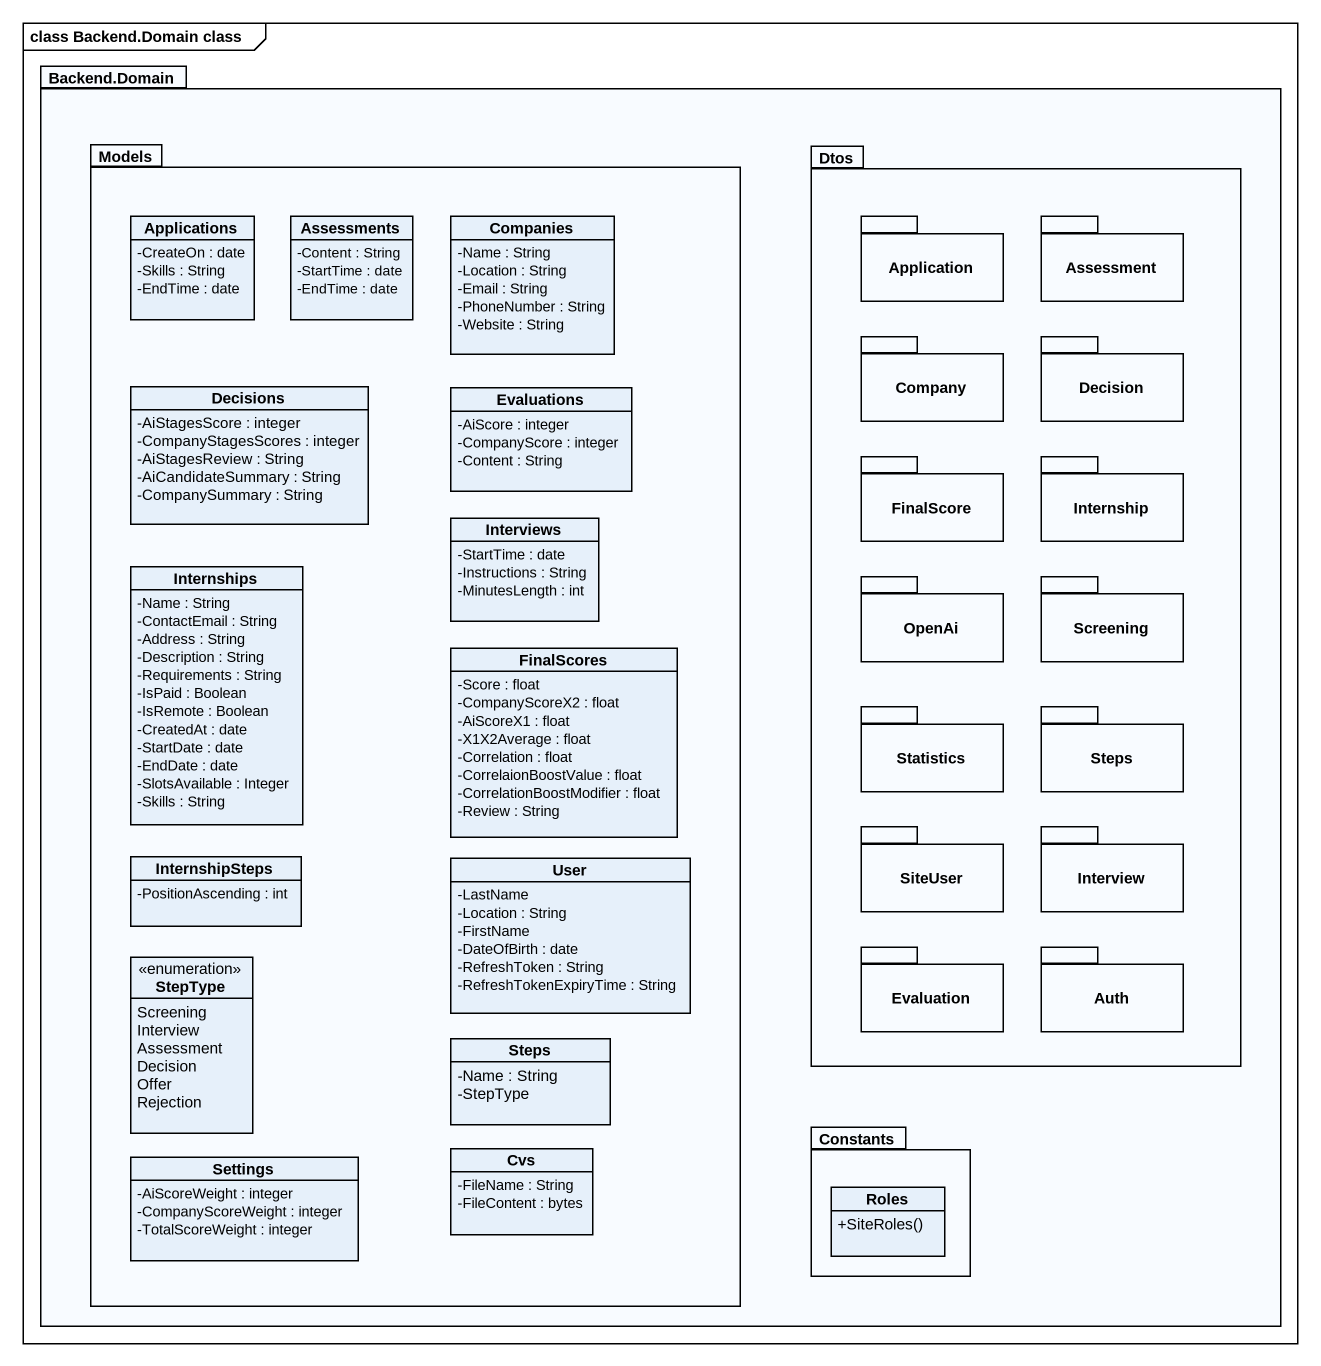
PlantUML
@startuml
mainframe class Backend.Domain class
hide circle
hide empty members
skinparam classAttributeIconSize 0
package "Backend.Domain" as Backend_Domain {
  package Models {
    class Applications {
      -CreateOn : date
      -Skills : String
      -EndTime : date
    }
    class Assessments {
      -Content : String
      -StartTime : date
      -EndTime : date
    }
    class Companies {
      -Name : String
      -Location : String
      -Email : String
      -PhoneNumber : String
      -Website : String
    }
    class Decisions {
      -AiStagesScore : integer
      -CompanyStagesScores : integer
      -AiStagesReview : String
      -AiCandidateSummary : String
      -CompanySummary : String
    }
    class Evaluations {
      -AiScore : integer
      -CompanyScore : integer
      -Content : String
    }
    class Interviews {
      -StartTime : date
      -Instructions : String
      -MinutesLength : int
    }
    class Internships {
      -Name : String
      -ContactEmail : String
      -Address : String
      -Description : String
      -Requirements : String
      -IsPaid : Boolean
      -IsRemote : Boolean
      -CreatedAt : date
      -StartDate : date
      -EndDate : date
      -SlotsAvailable : Integer
      -Skills : String
    }
    class FinalScores {
      -Score : float
      -CompanyScoreX2 : float
      -AiScoreX1 : float
      -X1X2Average : float
      -Correlation : float
      -CorrelaionBoostValue : float
      -CorrelationBoostModifier : float
      -Review : String
    }
    class InternshipSteps {
      -PositionAscending : int
    }
    class User {
      -LastName
      -Location : String
      -FirstName
      -DateOfBirth : date
      -RefreshToken : String
      -RefreshTokenExpiryTime : String
    }
    enum StepType {
      Screening
      Interview
      Assessment
      Decision
      Offer
      Rejection
    }
    class "Steps" as Steps_2 {
      -Name : String
      -StepType
    }
    class Settings {
      -AiScoreWeight : integer
      -CompanyScoreWeight : integer
      -TotalScoreWeight : integer
    }
    class Cvs {
      -FileName : String
      -FileContent : bytes
    }
  }
  package Dtos {
    package Application {
    }
    package Assessment {
    }
    package Company {
    }
    package Decision {
    }
    package FinalScore {
    }
    package Internship {
    }
    package OpenAi {
    }
    package Screening {
    }
    package Statistics {
    }
    package Steps {
    }
    package SiteUser {
    }
    package Interview {
    }
    package Evaluation {
    }
    package Auth {
    }
  }
  package Constants {
    class Roles {
      +SiteRoles()
    }
  }
}
@enduml
